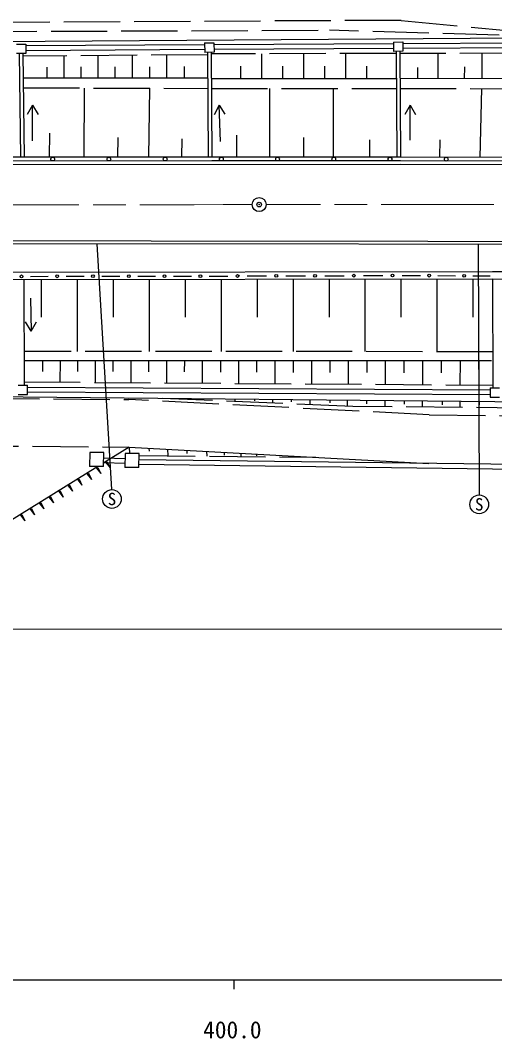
# Model space of a CAD drawing. Units: millimetres, scale not verified. Extents: x 40000 to 680000, y 20000 to 380000.
# Drawn here: x 445218 to 495840, y 198715 to 307375 of the extents above; entities that cross this region are included whole.
import ezdxf
from ezdxf.enums import TextEntityAlignment as Align

# ---------------------------------------------------------------- set-up
doc = ezdxf.new("R2010")
doc.units = ezdxf.units.MM
doc.header["$LTSCALE"] = 1000
doc.header["$PDMODE"] = 32
doc.header["$PDSIZE"] = 500
doc.linetypes.add('CHAIN', pattern=[18.5, 12, -1.5, 3.5, -1.5])
doc.linetypes.add('DASHED', pattern=[7.5, 6, -1.5])
for name, color, linetype, lineweight in [('M-BGD', 7, 'Continuous', 25), ('M-BGD-EXST', 7, 'Continuous', 25), ('M-BMK', 2, 'CHAIN', 13), ('M-BMK-SRVR', 3, 'Continuous', 25), ('M-STR-HTXT', 7, 'Continuous', 13), ('M-TTL-BAND', 7, 'Continuous', 25)]:
    doc.layers.add(name, color=color, linetype=linetype, lineweight=lineweight)
doc.layers.add('M-OTRS', color=6, linetype='Continuous')
doc.styles.add('ＭＳ ゴシック', font='')
doc.styles.get('ＭＳ ゴシック').set_extended_font_data('MS Gothic')

msp = doc.modelspace()

# ---------------------------------------------------------------- linework, layer by layer
at = {"layer": 'M-BGD', "linetype": 'DASHED'}
for p, q in [((485863, 307375), (336577, 306630)), ((485863, 307375), (497145, 306297)), ((335994, 305777), (478202, 306327)), ((503815, 305557), (478202, 306327)), ((465179, 303696), (445496, 303562)), ((485314, 303839), (465578, 303803)), ((520618, 303904), (485714, 303840)), ((445541, 300181), (465201, 300105)), ((465601, 300104), (485340, 300093)), ((485740, 300093), (520513, 300074)), ((495645, 272019), (445605, 272034)), ((445614, 268797), (495655, 268453)), ((433765, 267088), (456790, 266918)), ((488868, 265289), (456790, 266918)), ((488868, 265289), (516634, 264946)), ((431502, 262030), (456835, 261847)), ((457891, 260952), (476769, 260747)), ((454112, 260186), (456381, 260128)), ((454118, 260686), (456387, 260628))]:
    msp.add_line(p, q, dxfattribs=at)
at = {"layer": 'M-BGD'}
for p, q in [((303635, 304177), (503815, 305557)), ((444811, 304845), (445811, 304851)), ((445811, 304851), (445817, 303851)), ((464886, 304753), (445812, 304641)), ((464889, 304253), (445815, 304141)), ((464885, 304963), (465885, 304969)), ((464885, 304963), (464891, 303963)), ((465885, 304969), (465891, 303969)), ((485049, 304871), (465886, 304758)), ((485052, 304371), (465889, 304258)), ((485048, 305066), (486048, 305072)), ((485048, 305066), (485054, 304066)), ((486048, 305072), (486054, 304072)), ((503475, 304979), (486049, 304877)), ((503477, 304479), (486052, 304377)), ((445817, 303851), (444817, 303845)), ((445092, 303847), (445238, 292772)), ((445492, 303849), (445638, 292772)), ((449881, 301207), (449881, 303592)), ((453518, 301207), (453518, 303616)), ((457180, 301207), (457180, 303641)), ((460867, 301207), (460867, 303666)), ((465891, 303969), (464891, 303963)), ((465177, 303965), (465247, 292775)), ((465577, 303967), (465647, 292775)), ((470992, 301147), (470992, 303813)), ((475464, 301147), (475464, 303821)), ((479944, 301147), (479944, 303829)), ((486054, 304072), (485054, 304066)), ((485313, 304068), (485389, 292778)), ((485713, 304070), (485789, 292778)), ((489793, 303847), (489782, 301139)), ((494486, 303856), (494475, 301156)), ((448074, 301207), (448074, 302393)), ((451698, 301207), (451698, 302406)), ((455348, 301207), (455348, 302418)), ((459022, 301207), (459022, 302430)), ((462722, 301207), (462722, 302443)), ((468760, 301147), (468760, 302478)), ((473228, 301147), (473228, 302482)), ((477704, 301147), (477704, 302486)), ((482188, 301147), (482188, 302490)), ((487606, 302363), (487600, 301131)), ((492607, 302408), (492602, 301149)), ((465194, 301207), (445527, 301207)), ((485333, 301147), (465595, 301147)), ((518304, 301244), (485733, 301124)), ((452029, 300156), (451977, 292773)), ((458993, 300129), (458889, 292774)), ((471829, 292776), (471828, 300101)), ((478655, 292777), (478654, 300097)), ((494448, 300088), (494262, 292759)), ((448310, 295338), (448292, 292773)), ((455609, 294865), (455579, 292774)), ((462435, 294730), (462407, 292775)), ((468315, 292776), (468314, 295120)), ((475479, 292777), (475479, 294865)), ((482507, 292778), (482507, 294644)), ((489989, 294637), (489942, 292769)), ((485789, 292778), (385034, 292764)), ((520309, 292700), (485789, 292778)), ((485789, 291978), (385035, 291964)), ((520304, 291900), (485789, 291978)), ((495626, 280542), (394720, 280425)), ((529217, 280319), (495626, 280542)), ((495624, 279742), (394721, 279625)), ((445583, 279684), (445615, 268445)), ((446285, 280060), (448195, 280063)), ((447439, 279686), (447439, 275705)), ((450105, 280066), (452015, 280069)), ((451282, 279691), (451283, 272033)), ((453925, 280072), (455835, 280074)), ((455124, 279695), (455124, 275707)), ((457745, 280077), (459655, 280080)), ((458966, 279700), (458966, 272030)), ((461565, 280083), (463475, 280086)), ((462806, 279704), (462807, 275709)), ((465385, 280089), (466340, 280090)), ((466340, 280090), (467373, 280093)), ((466647, 279709), (466647, 272028)), ((469439, 280099), (471505, 280105)), ((470485, 279713), (470486, 275711)), ((473570, 280111), (475636, 280117)), ((474324, 279718), (474325, 272025)), ((477702, 280123), (479768, 280129)), ((478161, 279722), (478162, 275713)), ((481834, 280135), (483899, 280141)), ((481999, 279726), (481999, 272023)), ((485834, 279731), (485835, 275715)), ((485965, 280147), (486998, 280150)), ((486998, 280150), (487929, 280145)), ((489670, 279735), (489670, 272021)), ((489790, 280133), (491651, 280122)), ((493504, 279740), (493504, 275717)), ((493513, 280110), (495374, 280099)), ((495624, 279742), (495656, 268153)), ((529205, 279519), (495624, 279742)), ((495504, 271056), (445607, 271056)), ((447580, 271056), (447579, 269918)), ((449450, 271056), (449448, 268771)), ((451330, 271056), (451329, 269904)), ((453211, 271056), (453210, 268745)), ((455103, 271056), (455102, 269890)), ((456996, 271056), (456994, 268719)), ((458900, 271056), (458899, 269875)), ((460805, 271056), (460803, 268693)), ((462720, 271056), (462719, 269860)), ((464637, 271056), (464635, 268666)), ((466565, 271056), (466564, 269846)), ((468493, 271056), (468492, 268640)), ((470433, 271056), (470432, 269831)), ((472374, 271056), (472372, 268613)), ((474326, 271056), (474325, 269816)), ((476279, 271056), (476277, 268586)), ((478242, 271056), (478242, 269801)), ((480208, 271056), (480206, 268559)), ((482184, 271056), (482183, 269786)), ((484161, 271056), (484160, 268532)), ((486150, 271056), (486149, 269770)), ((488140, 271056), (488138, 268505)), ((490141, 271056), (490140, 269755)), ((492143, 271056), (492141, 268477)), ((494156, 271056), (494155, 269740)), ((444973, 268441), (445973, 268447)), ((445979, 267447), (445973, 268447)), ((444979, 267441), (445979, 267447)), ((495354, 267931), (445975, 268183)), ((495357, 267431), (445978, 267683)), ((495353, 268151), (496353, 268157)), ((495353, 268151), (495359, 267151)), ((468115, 266958), (468115, 266711)), ((470193, 266937), (470193, 266760)), ((472115, 266918), (472115, 266545)), ((474115, 266898), (474115, 266656)), ((476115, 266878), (476115, 266378)), ((478244, 266857), (478244, 266552)), ((480115, 266838), (480115, 266193)), ((482166, 266818), (482166, 266448)), ((484115, 266799), (484115, 266152)), ((486191, 266778), (486191, 266413)), ((488115, 266759), (488115, 266111)), ((490251, 266738), (490251, 266343)), ((492115, 266719), (492115, 266069)), ((494173, 266699), (494173, 266343)), ((495359, 267151), (496359, 267157)), ((452626, 261272), (452607, 259772)), ((454125, 261253), (452626, 261272)), ((454107, 259753), (454125, 261253)), ((456835, 261847), (454112, 260158)), ((456393, 261163), (456375, 259663)), ((457893, 261144), (456393, 261163)), ((456835, 261847), (488823, 260082)), ((456835, 261847), (456868, 261157)), ((457875, 259644), (457893, 261144)), ((458935, 261731), (458950, 261406)), ((460923, 261621), (460956, 260918)), ((462974, 261508), (462990, 261166)), ((465096, 261391), (465120, 260873)), ((466956, 261288), (466970, 260987)), ((468737, 261190), (468754, 260834)), ((470402, 261098), (470412, 260897)), ((453473, 259761), (436187, 249039)), ((454107, 259753), (452607, 259772)), ((454344, 260198), (454480, 260282)), ((454344, 260198), (454789, 259629)), ((454412, 260240), (454789, 259629)), ((454480, 260282), (454789, 259629)), ((545851, 258874), (457879, 259966)), ((545857, 259373), (457885, 260466)), ((452345, 258964), (452483, 259049)), ((452345, 258964), (452796, 258388)), ((452414, 259006), (452796, 258388)), ((452483, 259049), (452796, 258388)), ((453347, 259582), (453484, 259667)), ((453347, 259582), (453795, 259010)), ((453415, 259624), (453795, 259010)), ((453484, 259667), (453795, 259010)), ((457875, 259644), (456375, 259663)), ((450330, 257719), (450469, 257805)), ((450330, 257719), (450786, 257137)), ((450400, 257762), (450786, 257137)), ((450469, 257805), (450786, 257137)), ((451340, 258343), (451478, 258428)), ((451340, 258343), (451793, 257764)), ((451409, 258386), (451793, 257764)), ((451478, 258428), (451793, 257764)), ((448298, 256465), (448439, 256552)), ((448298, 256465), (448759, 255876)), ((448369, 256508), (448759, 255876)), ((448439, 256552), (448759, 255876)), ((449316, 257093), (449456, 257180)), ((449316, 257093), (449774, 256508)), ((449386, 257137), (449774, 256508)), ((449456, 257180), (449774, 256508)), ((447276, 255834), (447418, 255921)), ((447276, 255834), (447740, 255241)), ((447347, 255878), (447740, 255241)), ((447418, 255921), (447740, 255241)), ((445220, 254564), (445363, 254653)), ((445220, 254564), (445689, 253964)), ((445291, 254608), (445689, 253964)), ((445363, 254653), (445689, 253964)), ((446250, 255200), (446393, 255288)), ((446250, 255200), (446716, 254604)), ((446321, 255244), (446716, 254604)), ((446393, 255288), (446716, 254604))]:
    msp.add_line(p, q, dxfattribs=at)
for points in [[(571780, 291062), (565104, 291352), (539291, 292076), (529800, 292188), (520306, 292300), (485789, 292378), (465647, 292375), (404993, 292367), (385035, 292364), (344658, 292273), (323960, 292240), (280018, 292192), (223894, 292027), (183645, 291905), (143378, 291783), (102979, 291660), (67537, 291552)], [(518229, 283746), (370550, 283915), (278414, 283742), (169560, 283458), (67680, 283048)], [(518229, 283446), (370551, 283615), (278414, 283442), (169561, 283158), (67685, 282748)], [(529926, 266041), (495863, 266682), (445504, 267183), (312945, 267674)]]:
    msp.add_lwpolyline(points, dxfattribs=at)
at = {"layer": 'M-BGD', "linetype": 'DASHED'}
msp.add_lwpolyline([(507404, 265912), (480709, 266187), (460346, 267035)], dxfattribs=at)
at = {"layer": 'M-BGD'}
for centre, radius in [((448671, 292573), 200), ((454671, 292574), 200), ((460671, 292575), 200), ((466671, 292575), 200), ((472671, 292576), 200), ((478671, 292577), 200), ((484671, 292578), 200), ((490671, 292567), 200), ((445330, 280059), 150), ((449150, 280064), 150), ((452970, 280070), 150), ((456790, 280076), 150), ((460610, 280082), 150), ((464430, 280087), 150), ((468406, 280096), 150), ((472538, 280108), 150), ((476669, 280120), 150), ((480801, 280132), 150), ((484932, 280144), 150), ((488859, 280139), 150), ((492582, 280116), 150)]:
    msp.add_circle(centre, radius, dxfattribs=at)
at = {"layer": 'M-BGD-EXST'}
for p, q in [((446525, 298335), (445947, 297335)), ((446525, 294509), (446525, 298335)), ((446525, 298335), (447102, 297335)), ((466436, 298335), (465899, 297312)), ((466592, 294431), (466436, 298335)), ((466436, 298335), (467053, 297359)), ((486815, 298335), (486238, 297335)), ((486815, 294587), (486815, 298335)), ((486815, 298335), (487392, 297335)), ((453375, 283520), (454935, 257299)), ((494087, 283474), (494188, 256728)), ((446291, 277721), (446369, 274207)), ((446369, 274207), (445769, 275194)), ((446369, 274207), (446924, 275220))]:
    msp.add_line(p, q, dxfattribs=at)
for centre in [(454994, 256301), (494192, 255728)]:
    msp.add_circle(centre, 1000, dxfattribs=at)
at = {"layer": 'M-BMK'}
for start, end in [(90.04898, 90.06164), (90.04333, 90.04879)]:
    msp.add_arc((853696, -448579408), 448867284, start, end, dxfattribs=at)
at = {"layer": 'M-BMK-SRVR'}
msp.add_circle((470706, 287712), 750, dxfattribs=at)
at = {"layer": 'M-OTRS'}
msp.add_point((470706, 287712), dxfattribs=at)
at = {"layer": 'M-STR-HTXT'}
msp.add_line((185290, 242396), (570163, 242396), dxfattribs=at)
at = {"layer": 'M-TTL-BAND'}
for p, q in [((40000, 205000), (579000, 205000)), ((468000, 205000), (468000, 204000))]:
    msp.add_line(p, q, dxfattribs=at)

# ---------------------------------------------------------------- texts
at = {"layer": 'M-BGD-EXST', "style": 'ＭＳ ゴシック'}
for p in [(454994, 256301), (494192, 255728)]:
    msp.add_text('S', height=1320, dxfattribs=at).set_placement(p, align=Align.MIDDLE_CENTER)
at = {"layer": 'M-TTL-BAND', "style": 'ＭＳ ゴシック'}
msp.add_text('400.0', height=1833, dxfattribs=at).set_placement((467844, 198195), align=Align.BOTTOM_CENTER)

doc.saveas('drawing.dxf')
